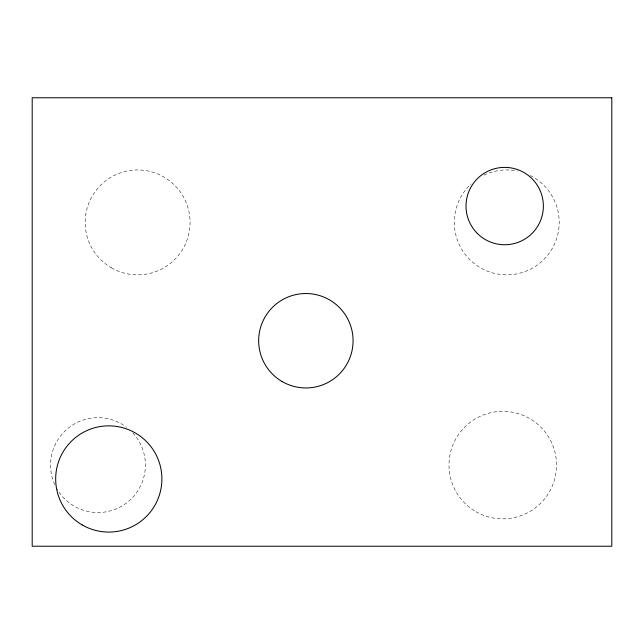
<?xml version="1.0" encoding="UTF-8"?>
<svg xmlns="http://www.w3.org/2000/svg" width="644" height="644" viewBox="0 0 644 644"><rect width="100%" height="100%" fill="white"/><g stroke="black" fill="none" stroke-linecap="round" stroke-linejoin="round"><path stroke-width="0.48" stroke-dasharray="3.22 2.42" d="M132.817 432.937A47.423 47.423 0 0 1 126.079 503.302A47.423 47.423 0 0 1 56.905 488.82M54.732 484.578A47.423 47.423 0 0 1 126.457 427.189M530.398 175.579A52.454 52.454 0 0 1 550.443 251.41A52.454 52.454 0 0 1 472.785 262.366A52.454 52.454 0 0 1 471.062 183.959M483.974 175.144A52.454 52.454 0 0 1 517.47 171.054M111.396 267.824A52.454 52.454 0 0 0 190.069 222.397A52.454 52.454 0 0 0 111.396 176.971A52.454 52.454 0 0 0 111.396 267.824M475.884 511.666A53.766 53.766 0 0 0 556.529 465.105A53.766 53.766 0 0 0 475.884 418.544A53.766 53.766 0 0 0 475.884 511.666"/><path stroke-width="0.97" d="M611.8 97.767L32.2 97.767L32.2 546.233L611.8 546.233L611.8 97.767M477.333 233.418A38.68 38.68 0 0 0 542.055 216.078A38.68 38.68 0 0 0 494.681 168.704A38.68 38.68 0 0 0 477.333 233.418M282.048 381.498A47.205 47.205 0 0 0 353.081 340.99A47.205 47.205 0 0 0 282.483 299.734A47.205 47.205 0 0 0 282.048 381.498M82.231 524.957A53.106 53.106 0 0 0 161.894 478.959A53.106 53.106 0 0 0 82.231 432.969A53.106 53.106 0 0 0 82.231 524.957"/></g></svg>
